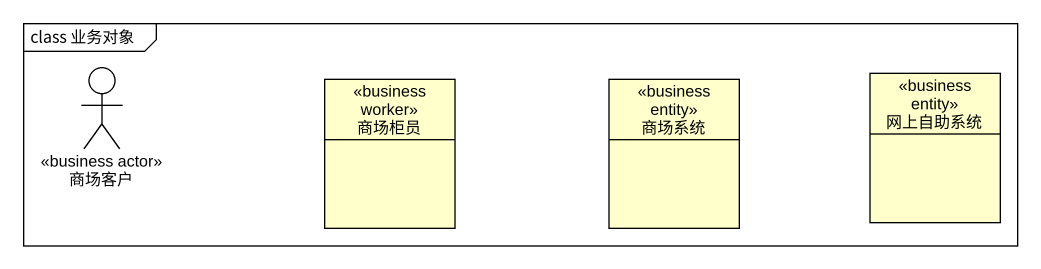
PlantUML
@startuml
mainframe class 业务对象
allowmixing
hide circle
hide empty members
actor 商场客户 <<business actor>>
class 商场柜员 <<business worker>>
class 商场系统 <<business entity>>
class 网上自助系统 <<business entity>>
@enduml
